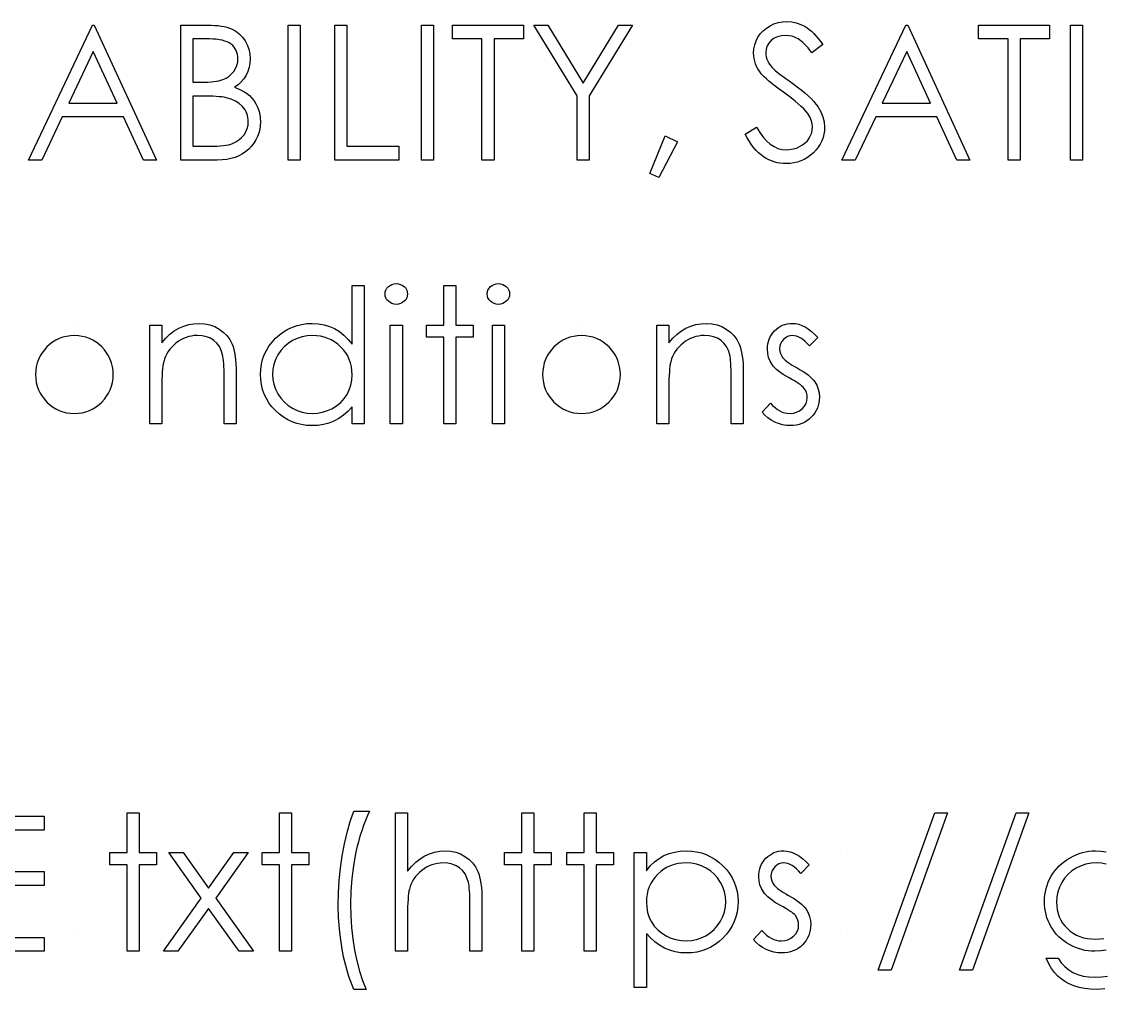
# Model space of a CAD drawing. Header units: millimetres. Extents: x -43 to 250, y -7 to 120.
# Drawn here: x 67.83 to 95.85, y 67.41 to 92.49 of the extents above; entities that cross this region are included whole.
import ezdxf

# ---------------------------------------------------------------- set-up
doc = ezdxf.new("R2010")
doc.units = ezdxf.units.MM

msp = doc.modelspace()

# ---------------------------------------------------------------- linework, layer by layer
at = {"color": 7, "linetype": 'Continuous'}
for p, q in [((69.196, 84.67), (69.196, 84.67)), ((82.343, 84.67), (82.343, 84.67)), ((89.252, 71.003), (89.252, 71.003)), ((69.284, 68.939), (69.284, 68.939)), ((89.252, 68.939), (89.252, 68.939))]:
    msp.add_line(p, q, dxfattribs=at)
at = {"color": 7, "linetype": 'Continuous', "flags": 128}
for points in [[(86.582, 89.576), (86.878, 89.753), (86.878, 89.753), (86.963, 89.617), (87.05, 89.498), (87.142, 89.398), (87.236, 89.316), (87.334, 89.252), (87.435, 89.206), (87.539, 89.179), (87.646, 89.17), (87.646, 89.17), (87.738, 89.175), (87.827, 89.19), (87.913, 89.215), (87.997, 89.251), (88.074, 89.295), (88.141, 89.347), (88.199, 89.405), (88.247, 89.471), (88.284, 89.541), (88.311, 89.613), (88.326, 89.687), (88.332, 89.763), (88.332, 89.763), (88.324, 89.85), (88.3, 89.937), (88.261, 90.022), (88.207, 90.107), (88.207, 90.107), (88.159, 90.166), (88.103, 90.229), (88.037, 90.294), (87.963, 90.363), (87.879, 90.433), (87.787, 90.508), (87.686, 90.585), (87.576, 90.665), (87.576, 90.665), (87.465, 90.744), (87.367, 90.818), (87.279, 90.886), (87.202, 90.949), (87.135, 91.005), (87.08, 91.056), (87.036, 91.101), (87.002, 91.141), (87.002, 91.141), (86.956, 91.203), (86.916, 91.266), (86.883, 91.331), (86.855, 91.397), (86.834, 91.464), (86.818, 91.533), (86.809, 91.603), (86.806, 91.674), (86.806, 91.674), (86.813, 91.784), (86.834, 91.891), (86.869, 91.992), (86.917, 92.088), (86.979, 92.176), (87.051, 92.256), (87.135, 92.324), (87.23, 92.382), (87.333, 92.429), (87.441, 92.464), (87.552, 92.483), (87.669, 92.49), (87.669, 92.49), (87.792, 92.483), (87.912, 92.459), (88.027, 92.419), (88.139, 92.364), (88.194, 92.328), (88.249, 92.287), (88.306, 92.239), (88.364, 92.184), (88.422, 92.122), (88.481, 92.054), (88.541, 91.979), (88.601, 91.898), (88.601, 91.898), (88.317, 91.683), (88.317, 91.683), (88.265, 91.749), (88.216, 91.808), (88.168, 91.862), (88.122, 91.91), (88.078, 91.952), (88.036, 91.988), (87.996, 92.019), (87.958, 92.044), (87.882, 92.082), (87.803, 92.11), (87.72, 92.126), (87.634, 92.131), (87.634, 92.131), (87.526, 92.124), (87.428, 92.099), (87.341, 92.059), (87.264, 92.003), (87.201, 91.936), (87.156, 91.861), (87.13, 91.778), (87.121, 91.688), (87.121, 91.688), (87.123, 91.632), (87.133, 91.577), (87.148, 91.522), (87.17, 91.468), (87.2, 91.413), (87.24, 91.357), (87.29, 91.298), (87.351, 91.236), (87.351, 91.236), (87.374, 91.216), (87.407, 91.189), (87.451, 91.156), (87.505, 91.116), (87.569, 91.069), (87.643, 91.015), (87.727, 90.955), (87.822, 90.888), (87.822, 90.888), (87.935, 90.804), (88.04, 90.724), (88.134, 90.645), (88.22, 90.569), (88.296, 90.495), (88.364, 90.424), (88.422, 90.354), (88.47, 90.287), (88.547, 90.155), (88.602, 90.023), (88.635, 89.891), (88.646, 89.758), (88.646, 89.758), (88.642, 89.664), (88.628, 89.573), (88.605, 89.485), (88.573, 89.401), (88.533, 89.319), (88.482, 89.24), (88.423, 89.165), (88.354, 89.093), (88.279, 89.027), (88.201, 88.969), (88.118, 88.921), (88.032, 88.882), (87.942, 88.851), (87.847, 88.828), (87.749, 88.815), (87.646, 88.811), (87.646, 88.811), (87.567, 88.814), (87.489, 88.822), (87.414, 88.835), (87.34, 88.855), (87.268, 88.88), (87.198, 88.91), (87.13, 88.946), (87.064, 88.987), (86.999, 89.035), (86.936, 89.09), (86.874, 89.152), (86.813, 89.222), (86.753, 89.3), (86.695, 89.384), (86.638, 89.476), (86.582, 89.576)], [(69.71, 92.401), (71.326, 88.901), (71.326, 88.901), (70.984, 88.901), (70.984, 88.901), (70.467, 90.022), (70.467, 90.022), (68.88, 90.022), (68.88, 90.022), (68.348, 88.901), (68.348, 88.901), (68.005, 88.901), (68.005, 88.901), (69.665, 92.401), (69.665, 92.401), (69.71, 92.401)], [(71.954, 92.401), (72.637, 92.401), (72.637, 92.401), (72.737, 92.399), (72.831, 92.394), (72.919, 92.387), (73.001, 92.375), (73.078, 92.361), (73.148, 92.345), (73.212, 92.324), (73.271, 92.3), (73.376, 92.244), (73.469, 92.174), (73.55, 92.09), (73.62, 91.993), (73.676, 91.887), (73.716, 91.775), (73.741, 91.657), (73.749, 91.533), (73.749, 91.533), (73.742, 91.418), (73.723, 91.308), (73.691, 91.202), (73.646, 91.103), (73.588, 91.011), (73.519, 90.928), (73.437, 90.854), (73.344, 90.789), (73.344, 90.789), (73.463, 90.741), (73.567, 90.689), (73.656, 90.633), (73.731, 90.573), (73.796, 90.508), (73.852, 90.437), (73.901, 90.358), (73.942, 90.274), (73.975, 90.184), (73.999, 90.092), (74.013, 89.994), (74.018, 89.894), (74.018, 89.894), (74.013, 89.792), (73.999, 89.694), (73.975, 89.6), (73.942, 89.51), (73.899, 89.424), (73.847, 89.341), (73.785, 89.263), (73.714, 89.189), (73.635, 89.122), (73.55, 89.063), (73.458, 89.014), (73.36, 88.973), (73.254, 88.941), (73.143, 88.919), (73.025, 88.905), (72.9, 88.901), (72.9, 88.901), (71.954, 88.901), (71.954, 88.901), (71.954, 92.401)], [(74.736, 92.401), (75.05, 92.401), (75.05, 92.401), (75.05, 88.901), (75.05, 88.901), (74.736, 88.901), (74.736, 88.901), (74.736, 92.401)], [(75.947, 92.401), (76.262, 92.401), (76.262, 92.401), (76.262, 89.26), (76.262, 89.26), (77.608, 89.26), (77.608, 89.26), (77.608, 88.901), (77.608, 88.901), (75.947, 88.901), (75.947, 88.901), (75.947, 92.401)], [(78.191, 92.401), (78.505, 92.401), (78.505, 92.401), (78.505, 88.901), (78.505, 88.901), (78.191, 88.901), (78.191, 88.901), (78.191, 92.401)], [(78.999, 92.042), (78.999, 92.401), (78.999, 92.401), (80.838, 92.401), (80.838, 92.401), (80.838, 92.042), (80.838, 92.042), (80.076, 92.042), (80.076, 92.042), (80.076, 88.901), (80.076, 88.901), (79.762, 88.901), (79.762, 88.901), (79.762, 92.042), (79.762, 92.042), (78.999, 92.042)], [(81.108, 92.401), (81.467, 92.401), (81.467, 92.401), (82.387, 90.897), (82.387, 90.897), (83.306, 92.401), (83.306, 92.401), (83.665, 92.401), (83.665, 92.401), (82.544, 90.564), (82.544, 90.564), (82.544, 88.901), (82.544, 88.901), (82.229, 88.901), (82.229, 88.901), (82.229, 90.564), (82.229, 90.564), (81.108, 92.401)], [(90.8, 92.401), (92.415, 88.901), (92.415, 88.901), (92.074, 88.901), (92.074, 88.901), (91.557, 90.022), (91.557, 90.022), (89.97, 90.022), (89.97, 90.022), (89.438, 88.901), (89.438, 88.901), (89.095, 88.901), (89.095, 88.901), (90.755, 92.401), (90.755, 92.401), (90.8, 92.401)], [(92.64, 92.042), (92.64, 92.401), (92.64, 92.401), (94.479, 92.401), (94.479, 92.401), (94.479, 92.042), (94.479, 92.042), (93.717, 92.042), (93.717, 92.042), (93.717, 88.901), (93.717, 88.901), (93.403, 88.901), (93.403, 88.901), (93.403, 92.042), (93.403, 92.042), (92.64, 92.042)], [(95.018, 92.401), (95.332, 92.401), (95.332, 92.401), (95.332, 88.901), (95.332, 88.901), (95.018, 88.901), (95.018, 88.901), (95.018, 92.401)], [(72.268, 92.042), (72.268, 90.92), (72.268, 90.92), (72.479, 90.92), (72.479, 90.92), (72.572, 90.921), (72.658, 90.924), (72.738, 90.93), (72.812, 90.937), (72.879, 90.947), (72.94, 90.958), (72.994, 90.972), (73.043, 90.988), (73.128, 91.026), (73.205, 91.076), (73.271, 91.134), (73.329, 91.202), (73.375, 91.277), (73.408, 91.357), (73.428, 91.439), (73.435, 91.527), (73.435, 91.527), (73.432, 91.585), (73.423, 91.641), (73.409, 91.693), (73.39, 91.742), (73.365, 91.787), (73.335, 91.829), (73.299, 91.869), (73.257, 91.904), (73.21, 91.937), (73.156, 91.965), (73.095, 91.988), (73.028, 92.007), (72.954, 92.022), (72.874, 92.033), (72.787, 92.04), (72.694, 92.042), (72.694, 92.042), (72.268, 92.042)], [(69.684, 91.718), (69.05, 90.381), (69.05, 90.381), (70.301, 90.381), (70.301, 90.381), (69.684, 91.718)], [(90.774, 91.718), (90.14, 90.381), (90.14, 90.381), (91.391, 90.381), (91.391, 90.381), (90.774, 91.718)], [(72.268, 90.561), (72.268, 89.26), (72.268, 89.26), (72.715, 89.26), (72.715, 89.26), (72.811, 89.261), (72.9, 89.264), (72.982, 89.269), (73.059, 89.278), (73.128, 89.288), (73.191, 89.3), (73.247, 89.315), (73.296, 89.332), (73.383, 89.373), (73.462, 89.425), (73.531, 89.487), (73.592, 89.559), (73.641, 89.638), (73.676, 89.72), (73.697, 89.806), (73.704, 89.894), (73.704, 89.894), (73.702, 89.95), (73.694, 90.004), (73.682, 90.055), (73.666, 90.106), (73.644, 90.154), (73.618, 90.201), (73.587, 90.245), (73.551, 90.288), (73.468, 90.366), (73.369, 90.431), (73.257, 90.482), (73.131, 90.52), (73.131, 90.52), (73.08, 90.529), (73.02, 90.538), (72.951, 90.545), (72.874, 90.55), (72.787, 90.555), (72.692, 90.558), (72.588, 90.56), (72.476, 90.561), (72.476, 90.561), (72.268, 90.561)], [(84.511, 89.529), (84.832, 89.373), (84.832, 89.373), (84.35, 88.452), (84.35, 88.452), (84.114, 88.554), (84.114, 88.554), (84.511, 89.529)], [(76.71, 85.657), (76.71, 82.067), (76.71, 82.067), (76.396, 82.067), (76.396, 82.067), (76.396, 82.51), (76.396, 82.51), (76.287, 82.392), (76.173, 82.291), (76.051, 82.207), (75.924, 82.14), (75.79, 82.088), (75.65, 82.052), (75.504, 82.029), (75.351, 82.022), (75.351, 82.022), (75.216, 82.029), (75.086, 82.047), (74.96, 82.077), (74.84, 82.119), (74.725, 82.174), (74.614, 82.241), (74.509, 82.319), (74.408, 82.41), (74.317, 82.51), (74.237, 82.614), (74.171, 82.724), (74.115, 82.84), (74.073, 82.961), (74.042, 83.086), (74.024, 83.217), (74.018, 83.353), (74.018, 83.353), (74.024, 83.486), (74.042, 83.615), (74.073, 83.739), (74.117, 83.858), (74.172, 83.972), (74.239, 84.08), (74.319, 84.185), (74.412, 84.284), (74.513, 84.374), (74.62, 84.453), (74.73, 84.519), (74.847, 84.573), (74.968, 84.616), (75.094, 84.646), (75.225, 84.664), (75.361, 84.67), (75.361, 84.67), (75.518, 84.661), (75.666, 84.636), (75.807, 84.593), (75.94, 84.535), (76.066, 84.459), (76.184, 84.366), (76.294, 84.256), (76.396, 84.13), (76.396, 84.13), (76.396, 85.657), (76.396, 85.657), (76.71, 85.657)], [(77.539, 85.702), (77.597, 85.697), (77.651, 85.682), (77.701, 85.657), (77.746, 85.623), (77.784, 85.581), (77.81, 85.535), (77.826, 85.485), (77.832, 85.431), (77.832, 85.431), (77.826, 85.379), (77.81, 85.33), (77.784, 85.284), (77.746, 85.243), (77.701, 85.208), (77.651, 85.183), (77.597, 85.168), (77.539, 85.163), (77.539, 85.163), (77.481, 85.168), (77.429, 85.183), (77.379, 85.208), (77.334, 85.243), (77.297, 85.284), (77.27, 85.33), (77.254, 85.379), (77.249, 85.431), (77.249, 85.431), (77.254, 85.485), (77.27, 85.535), (77.297, 85.581), (77.334, 85.623), (77.379, 85.657), (77.429, 85.682), (77.481, 85.697), (77.539, 85.702)], [(78.774, 85.657), (79.088, 85.657), (79.088, 85.657), (79.088, 84.625), (79.088, 84.625), (79.537, 84.625), (79.537, 84.625), (79.537, 84.311), (79.537, 84.311), (79.088, 84.311), (79.088, 84.311), (79.088, 82.067), (79.088, 82.067), (78.774, 82.067), (78.774, 82.067), (78.774, 84.311), (78.774, 84.311), (78.326, 84.311), (78.326, 84.311), (78.326, 84.625), (78.326, 84.625), (78.774, 84.625), (78.774, 84.625), (78.774, 85.657)], [(80.186, 85.702), (80.245, 85.697), (80.299, 85.682), (80.348, 85.657), (80.393, 85.623), (80.431, 85.581), (80.458, 85.535), (80.474, 85.485), (80.479, 85.431), (80.479, 85.431), (80.474, 85.379), (80.458, 85.33), (80.431, 85.284), (80.393, 85.243), (80.348, 85.208), (80.299, 85.183), (80.245, 85.168), (80.186, 85.163), (80.186, 85.163), (80.129, 85.168), (80.076, 85.183), (80.027, 85.208), (79.982, 85.243), (79.945, 85.284), (79.918, 85.33), (79.902, 85.379), (79.896, 85.431), (79.896, 85.431), (79.902, 85.485), (79.918, 85.535), (79.945, 85.581), (79.982, 85.623), (80.027, 85.657), (80.076, 85.682), (80.129, 85.697), (80.186, 85.702)], [(71.146, 84.625), (71.46, 84.625), (71.46, 84.625), (71.46, 84.164), (71.46, 84.164), (71.563, 84.287), (71.671, 84.393), (71.785, 84.48), (71.904, 84.549), (72.028, 84.602), (72.158, 84.64), (72.293, 84.662), (72.433, 84.67), (72.433, 84.67), (72.575, 84.661), (72.708, 84.634), (72.833, 84.589), (72.949, 84.525), (73.055, 84.447), (73.146, 84.356), (73.221, 84.252), (73.282, 84.136), (73.308, 84.07), (73.329, 83.996), (73.348, 83.914), (73.363, 83.823), (73.374, 83.723), (73.383, 83.615), (73.388, 83.498), (73.39, 83.374), (73.39, 83.374), (73.39, 82.067), (73.39, 82.067), (73.076, 82.067), (73.076, 82.067), (73.076, 83.27), (73.076, 83.27), (73.075, 83.375), (73.074, 83.47), (73.071, 83.557), (73.067, 83.634), (73.061, 83.702), (73.055, 83.761), (73.047, 83.812), (73.038, 83.852), (73.038, 83.852), (73.003, 83.97), (72.953, 84.073), (72.89, 84.159), (72.813, 84.23), (72.724, 84.285), (72.621, 84.324), (72.506, 84.348), (72.379, 84.356), (72.379, 84.356), (72.303, 84.353), (72.229, 84.344), (72.157, 84.328), (72.088, 84.307), (72.02, 84.279), (71.954, 84.246), (71.89, 84.206), (71.828, 84.161), (71.77, 84.11), (71.718, 84.058), (71.67, 84.002), (71.627, 83.943), (71.59, 83.881), (71.558, 83.817), (71.53, 83.749), (71.509, 83.679), (71.509, 83.679), (71.497, 83.627), (71.488, 83.565), (71.479, 83.494), (71.472, 83.413), (71.467, 83.322), (71.463, 83.222), (71.461, 83.112), (71.46, 82.992), (71.46, 82.992), (71.46, 82.067), (71.46, 82.067), (71.146, 82.067), (71.146, 82.067), (71.146, 84.625)], [(84.294, 84.625), (84.608, 84.625), (84.608, 84.625), (84.608, 84.164), (84.608, 84.164), (84.711, 84.287), (84.819, 84.393), (84.932, 84.48), (85.051, 84.549), (85.176, 84.602), (85.305, 84.64), (85.441, 84.662), (85.581, 84.67), (85.581, 84.67), (85.722, 84.661), (85.856, 84.634), (85.98, 84.589), (86.097, 84.525), (86.202, 84.447), (86.293, 84.356), (86.369, 84.252), (86.43, 84.136), (86.455, 84.07), (86.477, 83.996), (86.495, 83.914), (86.511, 83.823), (86.522, 83.723), (86.53, 83.615), (86.536, 83.498), (86.537, 83.374), (86.537, 83.374), (86.537, 82.067), (86.537, 82.067), (86.223, 82.067), (86.223, 82.067), (86.223, 83.27), (86.223, 83.27), (86.222, 83.375), (86.221, 83.47), (86.218, 83.557), (86.214, 83.634), (86.208, 83.702), (86.202, 83.761), (86.194, 83.812), (86.186, 83.852), (86.186, 83.852), (86.15, 83.97), (86.1, 84.073), (86.037, 84.159), (85.961, 84.23), (85.871, 84.285), (85.769, 84.324), (85.654, 84.348), (85.526, 84.356), (85.526, 84.356), (85.45, 84.353), (85.377, 84.344), (85.305, 84.328), (85.235, 84.307), (85.167, 84.279), (85.101, 84.246), (85.037, 84.206), (84.976, 84.161), (84.918, 84.11), (84.865, 84.058), (84.817, 84.002), (84.775, 83.943), (84.737, 83.881), (84.705, 83.817), (84.678, 83.749), (84.656, 83.679), (84.656, 83.679), (84.645, 83.627), (84.635, 83.565), (84.627, 83.494), (84.62, 83.413), (84.615, 83.322), (84.61, 83.222), (84.608, 83.112), (84.608, 82.992), (84.608, 82.992), (84.608, 82.067), (84.608, 82.067), (84.294, 82.067), (84.294, 82.067), (84.294, 84.625)], [(88.467, 84.306), (88.254, 84.087), (88.254, 84.087), (88.197, 84.15), (88.141, 84.204), (88.085, 84.251), (88.031, 84.288), (87.975, 84.318), (87.92, 84.339), (87.866, 84.352), (87.812, 84.356), (87.812, 84.356), (87.746, 84.349), (87.685, 84.33), (87.628, 84.298), (87.577, 84.252), (87.534, 84.198), (87.504, 84.141), (87.486, 84.078), (87.479, 84.012), (87.479, 84.012), (87.485, 83.951), (87.501, 83.893), (87.529, 83.836), (87.566, 83.779), (87.566, 83.779), (87.591, 83.751), (87.622, 83.721), (87.658, 83.69), (87.701, 83.657), (87.75, 83.624), (87.805, 83.589), (87.865, 83.553), (87.932, 83.516), (87.932, 83.516), (88.013, 83.47), (88.087, 83.424), (88.155, 83.378), (88.216, 83.334), (88.27, 83.289), (88.318, 83.245), (88.359, 83.2), (88.392, 83.157), (88.392, 83.157), (88.444, 83.066), (88.482, 82.97), (88.504, 82.869), (88.512, 82.761), (88.512, 82.761), (88.508, 82.686), (88.498, 82.613), (88.481, 82.543), (88.458, 82.476), (88.427, 82.412), (88.391, 82.351), (88.347, 82.292), (88.297, 82.237), (88.242, 82.187), (88.183, 82.143), (88.122, 82.107), (88.057, 82.076), (87.988, 82.053), (87.916, 82.036), (87.841, 82.026), (87.762, 82.022), (87.762, 82.022), (87.656, 82.028), (87.553, 82.046), (87.452, 82.074), (87.353, 82.114), (87.26, 82.165), (87.175, 82.224), (87.099, 82.292), (87.031, 82.369), (87.031, 82.369), (87.239, 82.606), (87.239, 82.606), (87.299, 82.543), (87.36, 82.488), (87.423, 82.442), (87.485, 82.404), (87.549, 82.374), (87.614, 82.353), (87.679, 82.341), (87.746, 82.337), (87.746, 82.337), (87.836, 82.344), (87.92, 82.367), (87.996, 82.405), (88.066, 82.459), (88.123, 82.523), (88.164, 82.593), (88.189, 82.667), (88.197, 82.748), (88.197, 82.748), (88.192, 82.815), (88.176, 82.878), (88.149, 82.937), (88.111, 82.992), (88.111, 82.992), (88.087, 83.019), (88.055, 83.048), (88.017, 83.078), (87.972, 83.111), (87.92, 83.144), (87.861, 83.179), (87.796, 83.216), (87.723, 83.256), (87.723, 83.256), (87.646, 83.3), (87.574, 83.344), (87.51, 83.388), (87.451, 83.432), (87.399, 83.475), (87.354, 83.519), (87.315, 83.562), (87.282, 83.605), (87.282, 83.605), (87.231, 83.694), (87.195, 83.79), (87.172, 83.891), (87.165, 83.999), (87.165, 83.999), (87.168, 84.07), (87.177, 84.137), (87.191, 84.202), (87.211, 84.263), (87.237, 84.321), (87.268, 84.377), (87.306, 84.429), (87.348, 84.478), (87.396, 84.523), (87.447, 84.562), (87.5, 84.595), (87.556, 84.622), (87.615, 84.643), (87.678, 84.658), (87.743, 84.667), (87.812, 84.67), (87.812, 84.67), (87.893, 84.664), (87.974, 84.647), (88.057, 84.619), (88.139, 84.579), (88.22, 84.528), (88.302, 84.465), (88.385, 84.392), (88.467, 84.306)], [(75.365, 84.356), (75.228, 84.347), (75.096, 84.323), (74.97, 84.281), (74.849, 84.224), (74.737, 84.152), (74.636, 84.066), (74.548, 83.967), (74.472, 83.854), (74.411, 83.733), (74.367, 83.608), (74.34, 83.481), (74.332, 83.35), (74.332, 83.35), (74.341, 83.219), (74.367, 83.092), (74.411, 82.967), (74.473, 82.845), (74.55, 82.731), (74.638, 82.631), (74.739, 82.544), (74.852, 82.47), (74.974, 82.412), (75.099, 82.37), (75.229, 82.345), (75.363, 82.337), (75.363, 82.337), (75.499, 82.345), (75.631, 82.37), (75.76, 82.411), (75.884, 82.469), (76, 82.541), (76.102, 82.625), (76.189, 82.721), (76.263, 82.829), (76.321, 82.946), (76.363, 83.071), (76.388, 83.202), (76.396, 83.341), (76.396, 83.341), (76.391, 83.446), (76.377, 83.548), (76.354, 83.646), (76.322, 83.738), (76.28, 83.826), (76.229, 83.911), (76.168, 83.99), (76.098, 84.065), (76.022, 84.133), (75.941, 84.192), (75.856, 84.242), (75.767, 84.283), (75.673, 84.315), (75.574, 84.338), (75.472, 84.352), (75.365, 84.356)], [(77.383, 84.625), (77.697, 84.625), (77.697, 84.625), (77.697, 82.067), (77.697, 82.067), (77.383, 82.067), (77.383, 82.067), (77.383, 84.625)], [(80.031, 84.625), (80.345, 84.625), (80.345, 84.625), (80.345, 82.067), (80.345, 82.067), (80.031, 82.067), (80.031, 82.067), (80.031, 84.625)], [(76.441, 72.035), (76.845, 72.035), (76.845, 72.035), (76.79, 71.915), (76.738, 71.788), (76.689, 71.658), (76.644, 71.523), (76.599, 71.382), (76.559, 71.236), (76.521, 71.086), (76.486, 70.93), (76.427, 70.612), (76.385, 70.289), (76.36, 69.961), (76.351, 69.628), (76.351, 69.628), (76.358, 69.32), (76.378, 69.017), (76.412, 68.72), (76.459, 68.429), (76.517, 68.149), (76.587, 67.887), (76.666, 67.641), (76.755, 67.413), (76.755, 67.413), (76.441, 67.413), (76.441, 67.413), (76.396, 67.521), (76.353, 67.632), (76.313, 67.749), (76.276, 67.87), (76.24, 67.995), (76.206, 68.126), (76.175, 68.26), (76.147, 68.4), (76.099, 68.687), (76.065, 68.98), (76.044, 69.278), (76.037, 69.583), (76.037, 69.583), (76.043, 69.912), (76.063, 70.237), (76.095, 70.557), (76.14, 70.873), (76.198, 71.181), (76.267, 71.477), (76.348, 71.762), (76.441, 72.035)], [(66.435, 71.901), (68.409, 71.901), (68.409, 71.901), (68.409, 71.542), (68.409, 71.542), (66.749, 71.542), (66.749, 71.542), (66.749, 70.465), (66.749, 70.465), (68.409, 70.465), (68.409, 70.465), (68.409, 70.106), (68.409, 70.106), (66.749, 70.106), (66.749, 70.106), (66.749, 68.76), (66.749, 68.76), (68.409, 68.76), (68.409, 68.76), (68.409, 68.401), (68.409, 68.401), (66.435, 68.401), (66.435, 68.401), (66.435, 71.901)], [(70.563, 71.99), (70.877, 71.99), (70.877, 71.99), (70.877, 70.958), (70.877, 70.958), (71.326, 70.958), (71.326, 70.958), (71.326, 70.644), (71.326, 70.644), (70.877, 70.644), (70.877, 70.644), (70.877, 68.401), (70.877, 68.401), (70.563, 68.401), (70.563, 68.401), (70.563, 70.644), (70.563, 70.644), (70.114, 70.644), (70.114, 70.644), (70.114, 70.958), (70.114, 70.958), (70.563, 70.958), (70.563, 70.958), (70.563, 71.99)], [(74.512, 71.99), (74.826, 71.99), (74.826, 71.99), (74.826, 70.958), (74.826, 70.958), (75.274, 70.958), (75.274, 70.958), (75.274, 70.644), (75.274, 70.644), (74.826, 70.644), (74.826, 70.644), (74.826, 68.401), (74.826, 68.401), (74.512, 68.401), (74.512, 68.401), (74.512, 70.644), (74.512, 70.644), (74.063, 70.644), (74.063, 70.644), (74.063, 70.958), (74.063, 70.958), (74.512, 70.958), (74.512, 70.958), (74.512, 71.99)], [(77.518, 71.99), (77.832, 71.99), (77.832, 71.99), (77.832, 70.475), (77.832, 70.475), (77.936, 70.599), (78.045, 70.707), (78.159, 70.798), (78.278, 70.871), (78.402, 70.929), (78.532, 70.97), (78.666, 70.995), (78.805, 71.003), (78.805, 71.003), (78.947, 70.994), (79.08, 70.967), (79.205, 70.922), (79.321, 70.859), (79.426, 70.78), (79.518, 70.69), (79.593, 70.586), (79.654, 70.47), (79.679, 70.405), (79.701, 70.331), (79.719, 70.249), (79.735, 70.158), (79.746, 70.057), (79.755, 69.949), (79.76, 69.832), (79.762, 69.707), (79.762, 69.707), (79.762, 68.401), (79.762, 68.401), (79.447, 68.401), (79.447, 68.401), (79.447, 69.604), (79.447, 69.604), (79.447, 69.708), (79.445, 69.804), (79.443, 69.89), (79.438, 69.968), (79.433, 70.036), (79.427, 70.095), (79.419, 70.145), (79.411, 70.186), (79.411, 70.186), (79.373, 70.304), (79.323, 70.406), (79.26, 70.492), (79.183, 70.563), (79.094, 70.618), (78.992, 70.658), (78.877, 70.681), (78.75, 70.689), (78.75, 70.689), (78.674, 70.686), (78.6, 70.677), (78.528, 70.662), (78.459, 70.641), (78.391, 70.613), (78.326, 70.58), (78.262, 70.54), (78.2, 70.494), (78.142, 70.444), (78.089, 70.391), (78.042, 70.335), (77.999, 70.276), (77.962, 70.214), (77.929, 70.15), (77.902, 70.082), (77.88, 70.012), (77.88, 70.012), (77.869, 69.961), (77.859, 69.9), (77.851, 69.829), (77.844, 69.748), (77.839, 69.657), (77.835, 69.556), (77.833, 69.446), (77.832, 69.325), (77.832, 69.325), (77.832, 68.401), (77.832, 68.401), (77.518, 68.401), (77.518, 68.401), (77.518, 71.99)], [(80.794, 71.99), (81.108, 71.99), (81.108, 71.99), (81.108, 70.958), (81.108, 70.958), (81.556, 70.958), (81.556, 70.958), (81.556, 70.644), (81.556, 70.644), (81.108, 70.644), (81.108, 70.644), (81.108, 68.401), (81.108, 68.401), (80.794, 68.401), (80.794, 68.401), (80.794, 70.644), (80.794, 70.644), (80.345, 70.644), (80.345, 70.644), (80.345, 70.958), (80.345, 70.958), (80.794, 70.958), (80.794, 70.958), (80.794, 71.99)], [(82.409, 71.99), (82.723, 71.99), (82.723, 71.99), (82.723, 70.958), (82.723, 70.958), (83.172, 70.958), (83.172, 70.958), (83.172, 70.644), (83.172, 70.644), (82.723, 70.644), (82.723, 70.644), (82.723, 68.401), (82.723, 68.401), (82.409, 68.401), (82.409, 68.401), (82.409, 70.644), (82.409, 70.644), (81.96, 70.644), (81.96, 70.644), (81.96, 70.958), (81.96, 70.958), (82.409, 70.958), (82.409, 70.958), (82.409, 71.99)], [(91.832, 71.99), (90.368, 67.907), (90.368, 67.907), (90.037, 67.907), (90.037, 67.907), (91.501, 71.99), (91.501, 71.99), (91.832, 71.99)], [(93.941, 71.99), (92.477, 67.907), (92.477, 67.907), (92.146, 67.907), (92.146, 67.907), (93.61, 71.99), (93.61, 71.99), (93.941, 71.99)], [(71.64, 70.958), (72.013, 70.958), (72.013, 70.958), (72.672, 70.036), (72.672, 70.036), (73.33, 70.958), (73.33, 70.958), (73.704, 70.958), (73.704, 70.958), (72.859, 69.774), (72.859, 69.774), (73.838, 68.401), (73.838, 68.401), (73.465, 68.401), (73.465, 68.401), (72.672, 69.512), (72.672, 69.512), (71.879, 68.401), (71.879, 68.401), (71.505, 68.401), (71.505, 68.401), (72.485, 69.774), (72.485, 69.774), (71.64, 70.958)], [(83.71, 70.958), (84.024, 70.958), (84.024, 70.958), (84.024, 70.485), (84.024, 70.485), (84.127, 70.611), (84.237, 70.719), (84.355, 70.808), (84.481, 70.879), (84.614, 70.933), (84.754, 70.972), (84.902, 70.996), (85.058, 71.003), (85.058, 71.003), (85.194, 70.997), (85.326, 70.979), (85.452, 70.949), (85.573, 70.906), (85.69, 70.852), (85.8, 70.786), (85.907, 70.707), (86.008, 70.617), (86.1, 70.518), (86.18, 70.414), (86.248, 70.305), (86.304, 70.191), (86.347, 70.072), (86.378, 69.949), (86.396, 69.82), (86.403, 69.687), (86.403, 69.687), (86.396, 69.551), (86.378, 69.419), (86.348, 69.294), (86.305, 69.173), (86.25, 69.058), (86.182, 68.948), (86.103, 68.843), (86.011, 68.744), (85.911, 68.652), (85.806, 68.574), (85.695, 68.507), (85.58, 68.453), (85.46, 68.41), (85.334, 68.38), (85.203, 68.362), (85.068, 68.356), (85.068, 68.356), (84.915, 68.364), (84.769, 68.388), (84.629, 68.427), (84.496, 68.483), (84.369, 68.555), (84.247, 68.643), (84.133, 68.746), (84.024, 68.864), (84.024, 68.864), (84.024, 67.458), (84.024, 67.458), (83.71, 67.458), (83.71, 67.458), (83.71, 70.958)], [(88.242, 70.639), (88.029, 70.42), (88.029, 70.42), (87.973, 70.483), (87.917, 70.538), (87.861, 70.584), (87.806, 70.622), (87.751, 70.651), (87.696, 70.672), (87.641, 70.685), (87.587, 70.689), (87.587, 70.689), (87.522, 70.683), (87.461, 70.663), (87.404, 70.631), (87.353, 70.585), (87.31, 70.531), (87.28, 70.474), (87.261, 70.411), (87.255, 70.345), (87.255, 70.345), (87.261, 70.285), (87.277, 70.226), (87.304, 70.169), (87.342, 70.113), (87.342, 70.113), (87.367, 70.084), (87.397, 70.055), (87.434, 70.023), (87.477, 69.991), (87.526, 69.957), (87.58, 69.923), (87.641, 69.886), (87.707, 69.849), (87.707, 69.849), (87.789, 69.803), (87.863, 69.757), (87.931, 69.712), (87.992, 69.667), (88.046, 69.622), (88.094, 69.578), (88.134, 69.534), (88.168, 69.49), (88.168, 69.49), (88.22, 69.4), (88.258, 69.304), (88.279, 69.202), (88.287, 69.095), (88.287, 69.095), (88.284, 69.019), (88.274, 68.946), (88.257, 68.876), (88.234, 68.809), (88.203, 68.745), (88.167, 68.684), (88.123, 68.626), (88.073, 68.57), (88.017, 68.52), (87.959, 68.476), (87.897, 68.44), (87.832, 68.41), (87.763, 68.386), (87.691, 68.369), (87.616, 68.359), (87.538, 68.356), (87.538, 68.356), (87.432, 68.361), (87.329, 68.379), (87.228, 68.408), (87.129, 68.448), (87.036, 68.498), (86.951, 68.558), (86.874, 68.626), (86.806, 68.702), (86.806, 68.702), (87.015, 68.939), (87.015, 68.939), (87.075, 68.876), (87.136, 68.821), (87.198, 68.775), (87.261, 68.737), (87.325, 68.708), (87.39, 68.687), (87.455, 68.674), (87.522, 68.67), (87.522, 68.67), (87.612, 68.678), (87.695, 68.701), (87.772, 68.739), (87.841, 68.793), (87.899, 68.856), (87.94, 68.927), (87.965, 69.001), (87.973, 69.081), (87.973, 69.081), (87.967, 69.148), (87.951, 69.211), (87.925, 69.27), (87.887, 69.325), (87.887, 69.325), (87.862, 69.352), (87.831, 69.381), (87.792, 69.412), (87.747, 69.444), (87.695, 69.478), (87.637, 69.513), (87.571, 69.55), (87.499, 69.589), (87.499, 69.589), (87.421, 69.633), (87.35, 69.677), (87.285, 69.722), (87.226, 69.765), (87.174, 69.809), (87.13, 69.852), (87.09, 69.895), (87.058, 69.938), (87.058, 69.938), (87.007, 70.027), (86.97, 70.123), (86.948, 70.224), (86.941, 70.332), (86.941, 70.332), (86.944, 70.403), (86.952, 70.47), (86.967, 70.535), (86.987, 70.597), (87.013, 70.655), (87.044, 70.71), (87.081, 70.763), (87.124, 70.812), (87.172, 70.857), (87.222, 70.895), (87.275, 70.928), (87.332, 70.956), (87.391, 70.977), (87.454, 70.991), (87.519, 71), (87.587, 71.003), (87.587, 71.003), (87.669, 70.998), (87.75, 70.981), (87.832, 70.952), (87.914, 70.912), (87.996, 70.861), (88.078, 70.799), (88.16, 70.725), (88.242, 70.639)], [(95.948, 68.432), (95.805, 68.408), (95.656, 68.401), (95.656, 68.401), (95.568, 68.403), (95.482, 68.412), (95.397, 68.425), (95.314, 68.444), (95.232, 68.469), (95.151, 68.499), (95.071, 68.534), (94.993, 68.575), (94.918, 68.62), (94.848, 68.669), (94.781, 68.722), (94.719, 68.779), (94.661, 68.839), (94.608, 68.903), (94.559, 68.971), (94.514, 69.042), (94.475, 69.117), (94.44, 69.193), (94.411, 69.271), (94.387, 69.351), (94.369, 69.432), (94.355, 69.515), (94.348, 69.601), (94.345, 69.688), (94.345, 69.688), (94.348, 69.775), (94.356, 69.861), (94.369, 69.945), (94.389, 70.028), (94.414, 70.109), (94.444, 70.189), (94.479, 70.267), (94.521, 70.344), (94.567, 70.418), (94.618, 70.489), (94.672, 70.555), (94.731, 70.617), (94.794, 70.675), (94.862, 70.729), (94.933, 70.78), (95.009, 70.826), (95.087, 70.867), (95.167, 70.904), (95.247, 70.934), (95.329, 70.959), (95.411, 70.978), (95.495, 70.992), (95.58, 71), (95.666, 71.003), (95.666, 71.003), (95.807, 70.996), (95.943, 70.976)], [(85.055, 70.689), (84.948, 70.685), (84.846, 70.671), (84.748, 70.648), (84.654, 70.616), (84.564, 70.576), (84.479, 70.526), (84.398, 70.466), (84.322, 70.398), (84.252, 70.323), (84.192, 70.244), (84.141, 70.16), (84.099, 70.071), (84.066, 69.979), (84.043, 69.881), (84.029, 69.78), (84.024, 69.674), (84.024, 69.674), (84.033, 69.535), (84.057, 69.404), (84.099, 69.279), (84.157, 69.162), (84.23, 69.055), (84.319, 68.959), (84.421, 68.875), (84.538, 68.802), (84.663, 68.744), (84.792, 68.703), (84.924, 68.678), (85.06, 68.67), (85.06, 68.67), (85.193, 68.678), (85.322, 68.704), (85.448, 68.745), (85.568, 68.804), (85.681, 68.877), (85.782, 68.964), (85.87, 69.065), (85.947, 69.178), (86.009, 69.3), (86.053, 69.425), (86.079, 69.553), (86.088, 69.683), (86.088, 69.683), (86.08, 69.814), (86.053, 69.942), (86.01, 70.067), (85.948, 70.187), (85.873, 70.3), (85.784, 70.399), (85.684, 70.485), (85.572, 70.557), (85.45, 70.615), (85.324, 70.656), (85.192, 70.681), (85.055, 70.689)], [(95.691, 70.689), (95.554, 70.681), (95.421, 70.655), (95.294, 70.614), (95.171, 70.555), (95.058, 70.482), (94.958, 70.396), (94.87, 70.297), (94.795, 70.186), (94.735, 70.065), (94.693, 69.94), (94.667, 69.81), (94.659, 69.675), (94.659, 69.675), (94.663, 69.574), (94.676, 69.476), (94.699, 69.383), (94.73, 69.295), (94.769, 69.211), (94.817, 69.132), (94.875, 69.057), (94.941, 68.987), (95.014, 68.923), (95.092, 68.868), (95.176, 68.821), (95.265, 68.783), (95.359, 68.753), (95.458, 68.732), (95.563, 68.719), (95.672, 68.715), (95.672, 68.715), (95.783, 68.719), (95.888, 68.732)], [(95.95, 70.657), (95.823, 70.681), (95.691, 70.689)], [(95.91, 67.425), (95.805, 67.416), (95.696, 67.413), (95.696, 67.413), (95.537, 67.419), (95.387, 67.437), (95.245, 67.466), (95.111, 67.507), (94.988, 67.559), (94.876, 67.618), (94.777, 67.684), (94.69, 67.759), (94.61, 67.847), (94.533, 67.953), (94.46, 68.078), (94.39, 68.221), (94.39, 68.221), (94.704, 68.221), (94.704, 68.221), (94.783, 68.103), (94.874, 68.002), (94.974, 67.917), (95.086, 67.848), (95.21, 67.796), (95.348, 67.758), (95.5, 67.735), (95.666, 67.728), (95.666, 67.728), (95.83, 67.735), (95.981, 67.758)]]:
    msp.add_lwpolyline(points, dxfattribs=at)
at = {"color": 7, "linetype": 'Continuous'}
for centre, start, end in [((69.194, 83.346), 90.0007, 89.9993), ((82.342, 83.346), 90.0013, 89.9987)]:
    msp.add_arc(centre, 1.009, start, end, dxfattribs=at)

doc.saveas('drawing.dxf')
